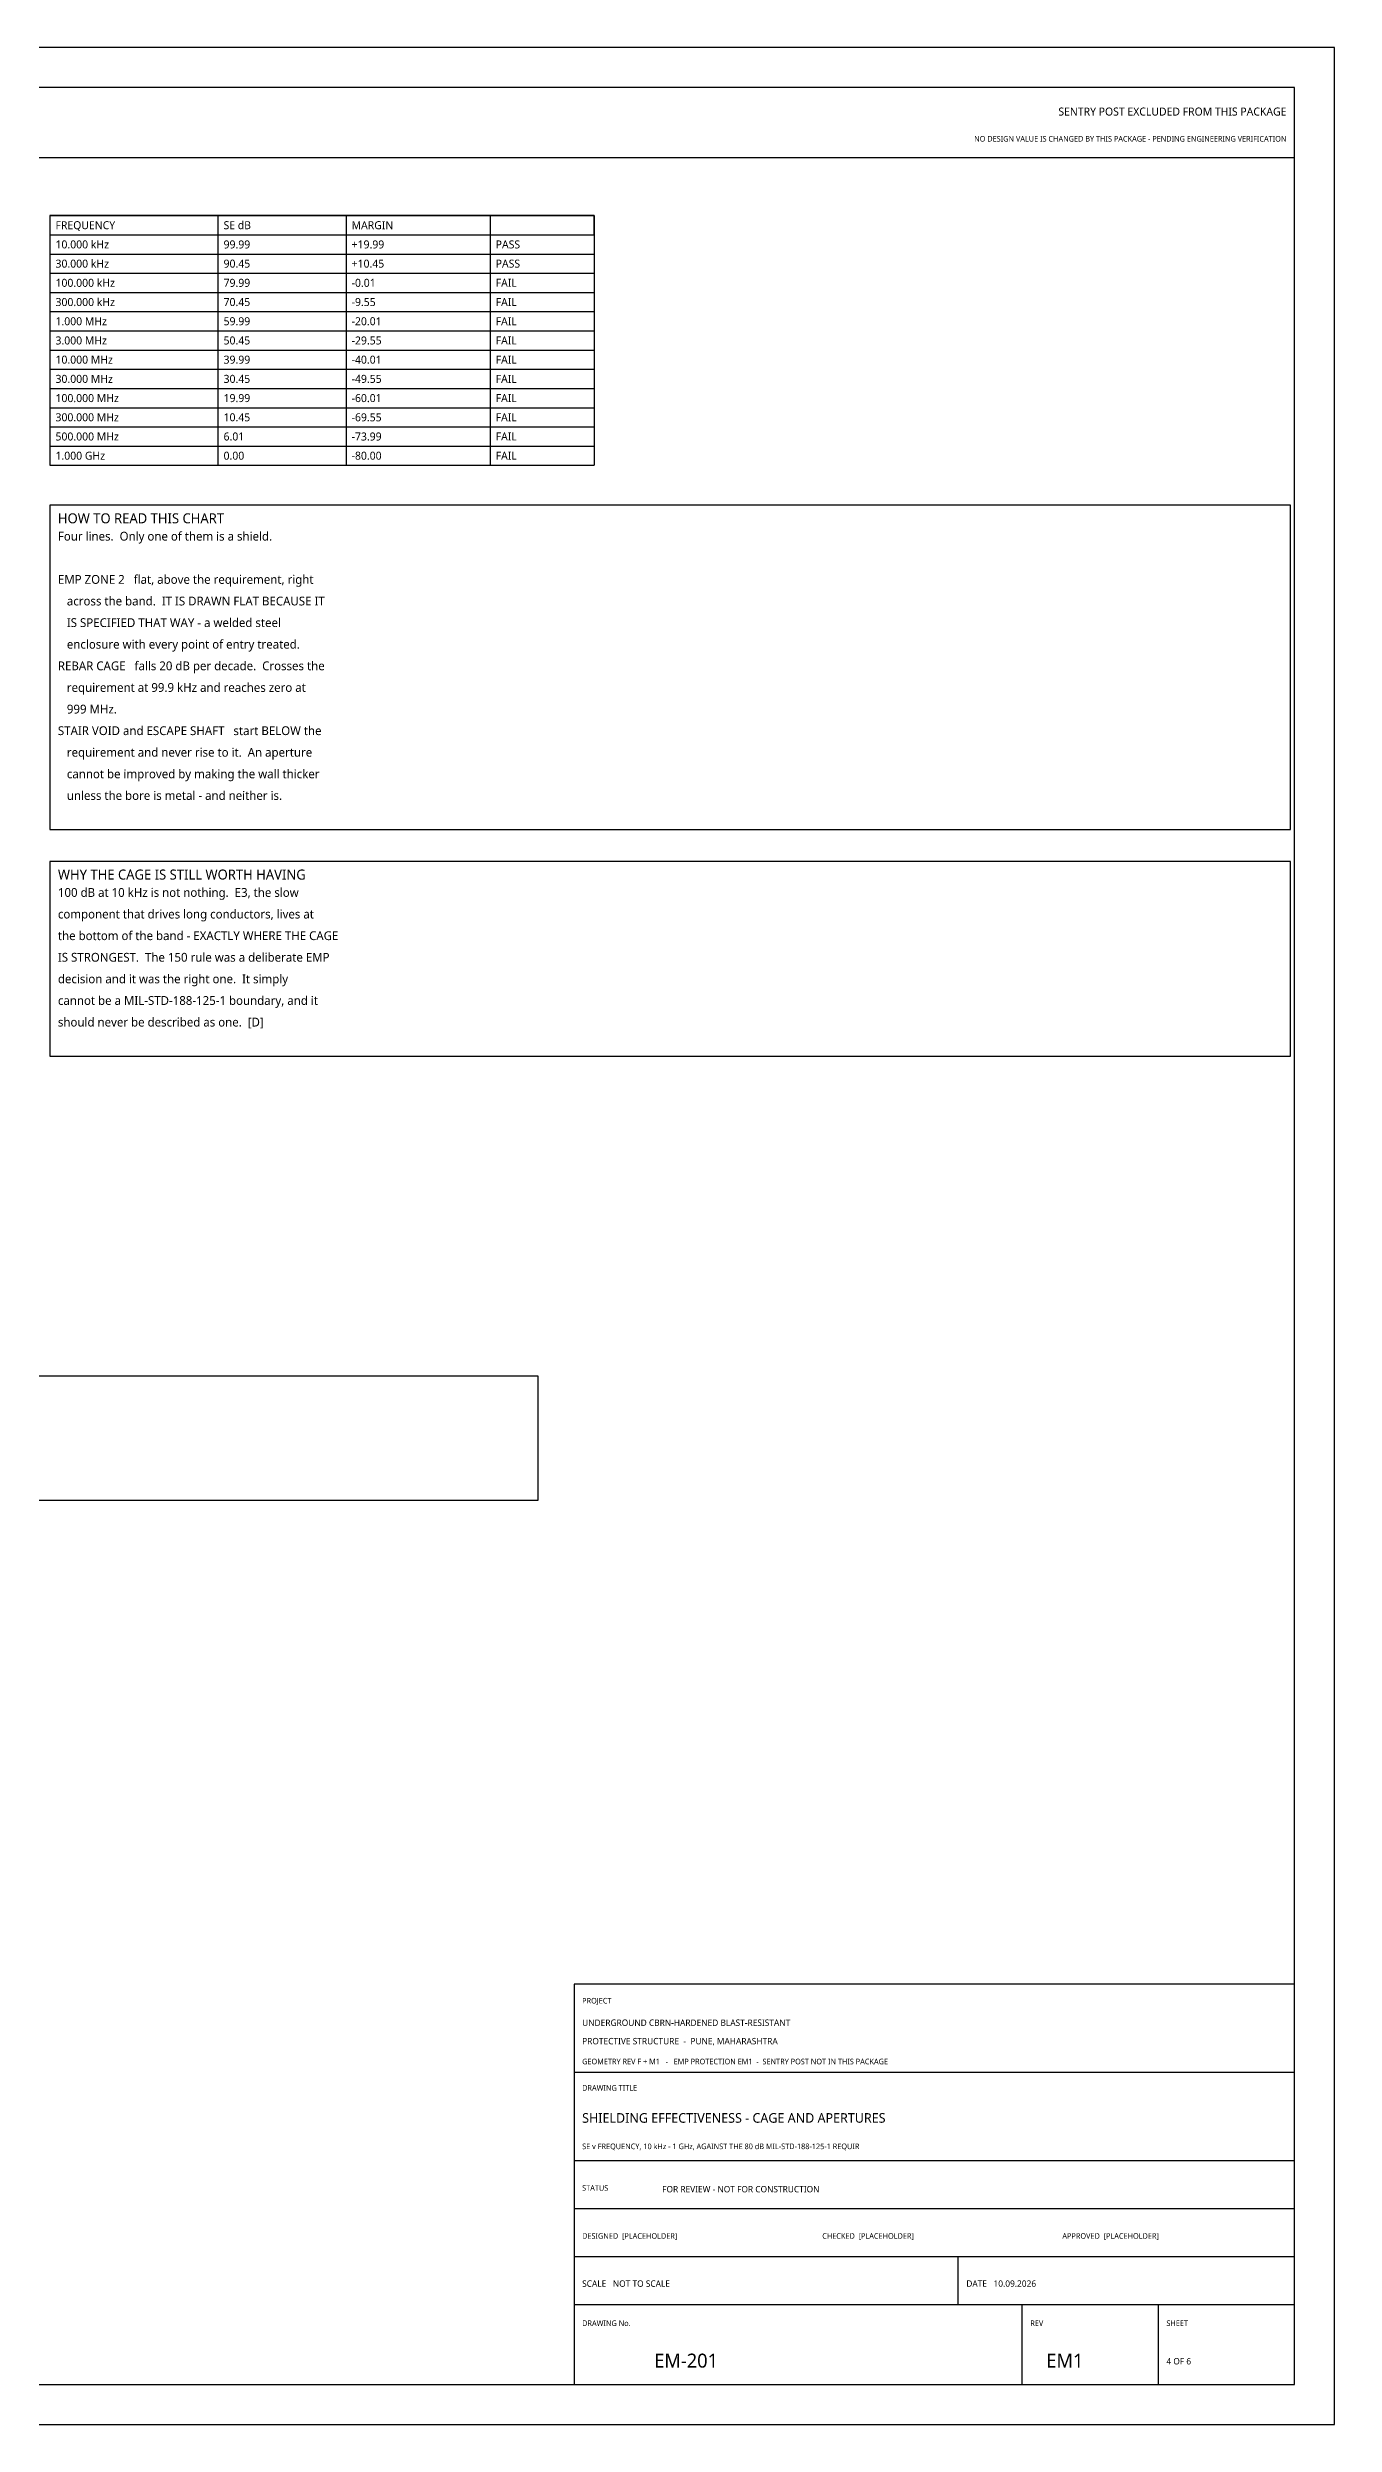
# Model space of a CAD drawing. Header units: millimetres. Extents: x 0 to 841, y 0 to 594.
# Drawn here: x 519 to 841, y 0 to 594 of the extents above; entities that cross this region are included whole.
import ezdxf
from ezdxf.enums import TextEntityAlignment as Align

# ---------------------------------------------------------------- set-up
doc = ezdxf.new("R2010")
doc.units = ezdxf.units.MM
for name, color, linetype in [('M-FLAG', 1, 'Continuous'), ('M-TITLE', 7, 'Continuous'), ('S-NOTE', 7, 'Continuous'), ('S-TABLE', 7, 'Continuous'), ('S-TITLE', 7, 'Continuous')]:
    doc.layers.add(name, color=color, linetype=linetype)
doc.styles.add('OpenSans', font='OpenSans-Regular.ttf')

msp = doc.modelspace()

# ---------------------------------------------------------------- linework, layer by layer
at = {"layer": 'M-TITLE'}
for p, q in [((10, 566.5), (831, 566.5)), ((651, 88), (831, 88)), ((651, 66), (831, 66)), ((651, 54), (831, 54)), ((651, 42), (831, 42)), ((747, 30), (747, 42)), ((651, 30), (831, 30)), ((763, 10), (763, 30)), ((797, 10), (797, 30))]:
    msp.add_line(p, q, dxfattribs=at)
msp.add_lwpolyline([(651, 10), (831, 10), (831, 110), (651, 110)], close=True, dxfattribs=at)
at = {"layer": 'S-TABLE'}
for p, q in [((520, 552), (656, 552)), ((520, 552), (520, 489.6)), ((562, 552), (562, 489.6)), ((594, 552), (594, 489.6)), ((630, 552), (630, 489.6)), ((656, 552), (656, 489.6)), ((520, 542.4), (656, 542.4)), ((520, 537.6), (656, 537.6)), ((520, 532.8), (656, 532.8)), ((520, 528), (656, 528)), ((520, 523.2), (656, 523.2)), ((520, 518.4), (656, 518.4)), ((520, 513.6), (656, 513.6)), ((520, 508.8), (656, 508.8)), ((520, 504), (656, 504)), ((520, 499.2), (656, 499.2)), ((520, 494.4), (656, 494.4)), ((520, 489.6), (656, 489.6))]:
    msp.add_line(p, q, dxfattribs=at)
msp.add_lwpolyline([(520, 547.2), (656, 547.2), (656, 552), (520, 552)], close=True, dxfattribs=at)
at = {"layer": 'S-TITLE'}
for points in [[(0, 0), (841, 0), (841, 594), (0, 594)], [(10, 10), (831, 10), (831, 584), (10, 584)], [(520, 398.58), (830, 398.58), (830, 479.6), (520, 479.6)], [(520, 341.95), (830, 341.95), (830, 390.58), (520, 390.58)], [(420, 230.97), (642, 230.97), (642, 262), (420, 262)]]:
    msp.add_lwpolyline(points, close=True, dxfattribs=at)

# ---------------------------------------------------------------- texts
at = {"layer": 'M-FLAG', "style": 'OpenSans'}
for s, height, p in [('SENTRY POST EXCLUDED FROM THIS PACKAGE', 2, (829, 577)), ('NO DESIGN VALUE IS CHANGED BY THIS PACKAGE - PENDING ENGINEERING VERIFICATION', 1.4, (829, 570.5))]:
    msp.add_text(s, height=height, dxfattribs=at).set_placement(p, align=Align.RIGHT)
msp.add_text('FOR REVIEW - NOT FOR CONSTRUCTION', height=1.6, dxfattribs=at).set_placement((673, 58))
at = {"layer": 'M-TITLE', "style": 'OpenSans'}
for s, height, p in [('PROJECT', 1.4, (653, 105.2)), ('UNDERGROUND CBRN-HARDENED BLAST-RESISTANT', 1.6, (653, 99.6)), ('PROTECTIVE STRUCTURE  -  PUNE, MAHARASHTRA', 1.6, (653, 95)), ('GEOMETRY REV F + M1   -   EMP PROTECTION EM1  -  SENTRY POST NOT IN THIS PACKAGE', 1.4, (653, 90)), ('DRAWING TITLE', 1.4, (653, 83.4)), ('SHIELDING EFFECTIVENESS - CAGE AND APERTURES', 2.4, (653, 75.4)), ('SE v FREQUENCY, 10 kHz - 1 GHz, AGAINST THE 80 dB MIL-STD-188-125-1 REQUIR', 1.4, (653, 68.8)), ('STATUS', 1.4, (653, 58.4)), ('DESIGNED  [PLACEHOLDER]', 1.4, (653, 46.4)), ('CHECKED  [PLACEHOLDER]', 1.4, (713, 46.4)), ('APPROVED  [PLACEHOLDER]', 1.4, (773, 46.4)), ('SCALE   NOT TO SCALE', 1.6, (653, 34.4)), ('DATE   10.09.2026', 1.6, (749, 34.4)), ('DRAWING No.', 1.4, (653, 24.6)), ('REV', 1.4, (765, 24.6)), ('SHEET', 1.4, (799, 24.6)), ('EM-201', 3.5, (671, 14.2)), ('EM1', 3.5, (769, 14.2)), ('4 OF 6', 1.6, (799, 15))]:
    msp.add_text(s, height=height, dxfattribs=at).set_placement(p)
at = {"layer": 'S-NOTE', "style": 'OpenSans'}
for s, p in [('Four lines.  Only one of them is a shield.', (522, 470.78)), ('EMP ZONE 2   flat, above the requirement, right', (522, 459.98)), ('   IS SPECIFIED THAT WAY - a welded steel', (522, 449.18)), ('   across the band.  IT IS DRAWN FLAT BECAUSE IT', (522, 454.58)), ('   enclosure with every point of entry treated.', (522, 443.78)), ('REBAR CAGE   falls 20 dB per decade.  Crosses the', (522, 438.38)), ('   requirement at 99.9 kHz and reaches zero at', (522, 432.98)), ('   999 MHz.', (522, 427.58)), ('STAIR VOID and ESCAPE SHAFT   start BELOW the', (522, 422.18)), ('   requirement and never rise to it.  An aperture', (522, 416.78)), ('   cannot be improved by making the wall thicker', (522, 411.38)), ('   unless the bore is metal - and neither is.', (522, 405.98)), ('100 dB at 10 kHz is not nothing.  E3, the slow', (522, 381.75)), ('component that drives long conductors, lives at', (522, 376.35)), ('the bottom of the band - EXACTLY WHERE THE CAGE', (522, 370.95)), ('IS STRONGEST.  The 150 rule was a deliberate EMP', (522, 365.55)), ('decision and it was the right one.  It simply', (522, 360.15)), ('cannot be a MIL-STD-188-125-1 boundary, and it', (522, 354.75)), ('should never be described as one.  [D]', (522, 349.35))]:
    msp.add_text(s, height=2.2, dxfattribs=at).set_placement(p)
at = {"layer": 'S-TABLE', "style": 'OpenSans'}
for s, p in [('FREQUENCY', (521.4, 548.6)), ('SE dB', (563.4, 548.6)), ('MARGIN', (595.4, 548.6)), ('30.000 kHz', (521.4, 539)), ('10.000 kHz', (521.4, 543.8)), ('99.99', (563.4, 543.8)), ('90.45', (563.4, 539)), ('+19.99', (595.4, 543.8)), ('+10.45', (595.4, 539)), ('PASS', (631.4, 543.8)), ('PASS', (631.4, 539)), ('100.000 kHz', (521.4, 534.2)), ('79.99', (563.4, 534.2)), ('-0.01', (595.4, 534.2)), ('FAIL', (631.4, 534.2)), ('300.000 kHz', (521.4, 529.4)), ('70.45', (563.4, 529.4)), ('-9.55', (595.4, 529.4)), ('FAIL', (631.4, 529.4)), ('1.000 MHz', (521.4, 524.6)), ('59.99', (563.4, 524.6)), ('-20.01', (595.4, 524.6)), ('FAIL', (631.4, 524.6)), ('3.000 MHz', (521.4, 519.8)), ('10.000 MHz', (521.4, 515)), ('39.99', (563.4, 515)), ('50.45', (563.4, 519.8)), ('-29.55', (595.4, 519.8)), ('-40.01', (595.4, 515)), ('FAIL', (631.4, 519.8)), ('FAIL', (631.4, 515)), ('30.000 MHz', (521.4, 510.2)), ('30.45', (563.4, 510.2)), ('-49.55', (595.4, 510.2)), ('FAIL', (631.4, 510.2)), ('100.000 MHz', (521.4, 505.4)), ('19.99', (563.4, 505.4)), ('-60.01', (595.4, 505.4)), ('FAIL', (631.4, 505.4)), ('300.000 MHz', (521.4, 500.6)), ('10.45', (563.4, 500.6)), ('-69.55', (595.4, 500.6)), ('FAIL', (631.4, 500.6)), ('500.000 MHz', (521.4, 495.8)), ('1.000 GHz', (521.4, 491)), ('0.00', (563.4, 491)), ('6.01', (563.4, 495.8)), ('-73.99', (595.4, 495.8)), ('-80.00', (595.4, 491)), ('FAIL', (631.4, 495.8)), ('FAIL', (631.4, 491))]:
    msp.add_text(s, height=2, dxfattribs=at).set_placement(p)
at = {"layer": 'S-TITLE', "style": 'OpenSans'}
for s, p in [('HOW TO READ THIS CHART', (522, 475.1)), ('WHY THE CAGE IS STILL WORTH HAVING', (522, 386.08))]:
    msp.add_text(s, height=2.5, dxfattribs=at).set_placement(p)

doc.saveas('drawing.dxf')
